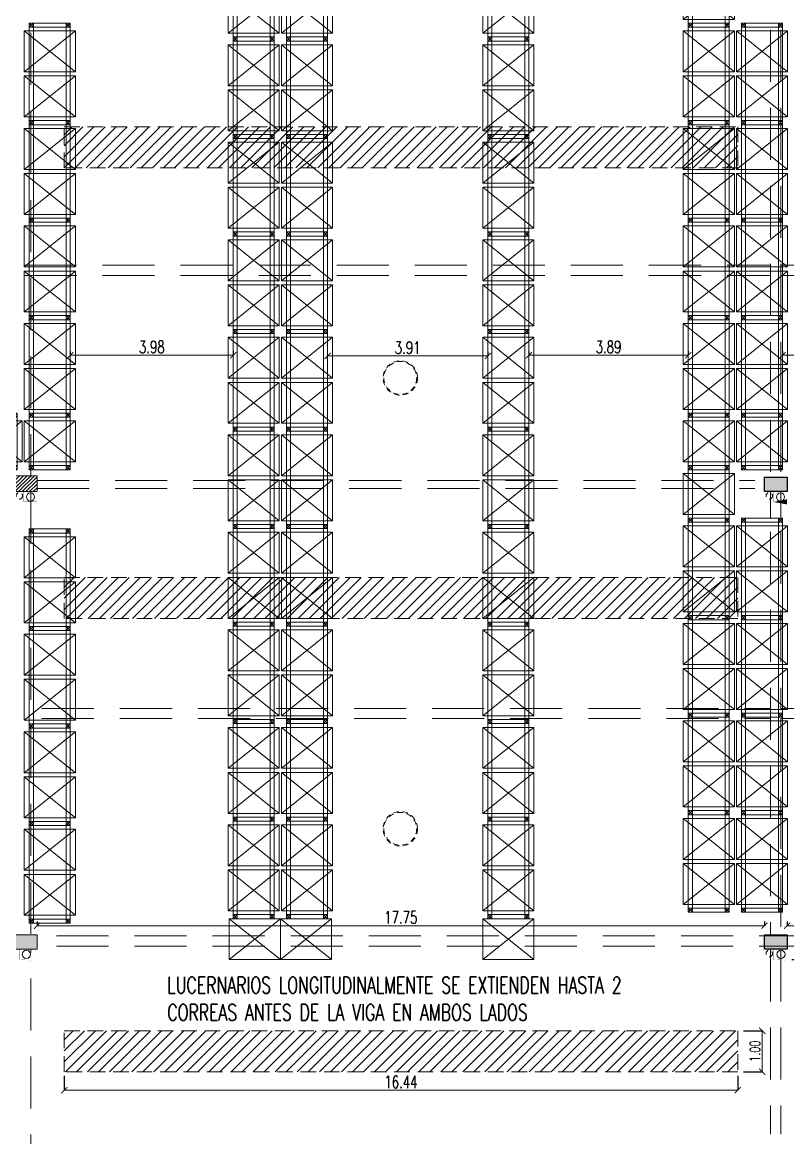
# Model space of a CAD drawing. Header units: millimetres. Extents: x 2828 to 3406, y 849 to 1266.
# Drawn here: x 2918.55 to 2937.23, y 1141.67 to 1168.89 of the extents above; entities that cross this region are included whole.
import ezdxf

# ---------------------------------------------------------------- set-up
doc = ezdxf.new("R2010")
doc.units = ezdxf.units.MM
doc.header["$PDMODE"] = 34
doc.header["$PDSIZE"] = -10
for name, pattern in [('AC-0071-XR-01-PL-PB-R07$0$HIDDEN2', [0.1875, 0.125, -0.0625]), ('DASHDOT', [1, 0.5, -0.25, 0, -0.25]), ('DASHED', [19.049999999999997, 12.7, -6.35]), ('DASHED2', [0.375, 0.25, -0.125])]:
    doc.linetypes.add(name, pattern=pattern)
doc.layers.get('DEFPOINTS').update_dxf_attribs({"lineweight": 5})
for name, color, linetype, lineweight in [('0.05', 64, 'Continuous', 5), ('0.15', 41, 'Continuous', 13), ('0.2', 4, 'Continuous', 15), ('0.30', 1, 'Continuous', 25), ('arq cotas', 152, 'Continuous', 13), ('columnas', 12, 'Continuous', 20), ('equipa cotas', 222, 'Continuous', 5), ('EQUIPAMIENTO', 4, 'Continuous', 15), ('proyecciones', 221, 'DASHED', 5), ('proyecciones caños pluviales', 191, 'DASHED2', 5)]:
    doc.layers.add(name, color=color, linetype=linetype, lineweight=lineweight)
for name, color, linetype, lineweight, true_color in [('eolicos nuevos', 7, 'Continuous', 13, 0x387000), ('equipa auxiliar', 7, 'Continuous', 13, 0x878787), ('lucernarios nuevos', 252, 'DASHED', 9, 0x696969)]:
    doc.layers.add(name, color=color, linetype=linetype, lineweight=lineweight, true_color=true_color)
doc.styles.add('250-cts', font='romans.shx', dxfattribs={"width": 0.7, "height": 0.25})
doc.dimstyles.new('250', dxfattribs={"dimtxt": 0.3, "dimasz": 0.15, "dimexe": 0, "dimexo": 0.1, "dimgap": 0.05, "dimtad": 1, "dimzin": 0, "dimdsep": 46, "dimtxsty": '250-cts', "dimblk": 'ARCHTICK', "dimcen": 0.02, "dimclrd": 256, "dimclre": 256, "dimclrt": 256, "dimazin": 0, "dimtfac": 1, "dimtofl": 0, "dimtmove": 1, "dimatfit": 0, "dimldrblk": 'OPEN90', "dimfxl": 1, "dimtolj": 1, "dimtzin": 0, "dimlwd": -1, "dimarcsym": 0})

# ---------------------------------------------------------------- blocks, each defined once
blk = doc.blocks.new('rack relevado')
at = {"layer": 'EQUIPAMIENTO', "linetype": 'DASHED'}
for p, q in [((-2.30000000000027, 1.124999999999318), (-2.30000000000031, -0.1250000000002273)), ((-1.300000000000259, -0.1249999999999999), (-2.30000000000027, 1.124999999999318)), ((-2.30000000000027, -0.1250000000002273), (-1.30000000000027, 1.124999999999318)), ((-2.30000000000027, 1.124999999999318), (-1.30000000000027, 1.124999999999318)), ((-1.30000000000027, 1.124999999999318), (-1.300000000000259, -0.1249999999999999)), ((-0.2000000000001334, -0.1250000000002273), (-1.200000000000133, 1.124999999999091)), ((-1.199999999999906, -0.1249999999995453), (-0.2000000000001334, 1.124999999999091)), ((-1.200000000000133, 1.124999999999091), (-0.2000000000001334, 1.124999999999091)), ((-1.200000000000133, 1.124999999999091), (-1.199999999999906, -0.1249999999999999)), ((-0.2000000000001334, -0.1250000000002273), (-0.1999999999971775, 1.124999999999318)), ((-2.30000000000027, -0.1250000000002273), (-1.30000000000027, -0.1249999999999999)), ((-1.200000000000133, -0.1249999999999999), (-0.2000000000001334, -0.1250000000002273))]:
    blk.add_line(p, q, dxfattribs=at)
at = {"layer": 'EQUIPAMIENTO'}
for p, q in [((-2.490000000000228, 0.9999999999992952), (-2.390000000000319, 0.9999999999995681)), ((-2.490000000000228, 0.999999999999318), (-2.49, -2.273736754432321e-13)), ((-2.49, 0.999999999999318), (-2.49, -2.273736754432321e-13)), ((-2.490000000000228, 0.999999999999318), (-2.49, 0)), ((-2.390000000000091, 0.8999999999991816), (-2.489999999999773, 0.9999999999993179)), ((-2.49, 0.8999999999994089), (-2.390000000000319, 0.9999999999990906)), ((-2.490000000000205, 0.8999999999986154), (-0.01, 0.8999999999984994)), ((-2.400000000000318, 0.9999999999990906), (-0.1000000000003638, 0.999999999999318)), ((-2.390000000000091, 0.9999999999990906), (-2.390000000000091, 0.07500000000027285)), ((-2.390000000000091, 0.999999999999318), (-2.390000000000091, -6.821210263296962e-13)), ((-2.390000000000091, 0.999999999999318), (-2.390000000000091, 0)), ((-2.390000000000091, 0.999999999999318), (-2.390000000000091, 0)), ((-2.390000000000091, 0.999999999999318), (-2.390000000000091, -2.273736754432321e-13)), ((-0.109999999999909, 0.999999999999318), (-0.01000000000022737, 0.9999999999990906)), ((-0.1100000000001364, 0.999999999999318), (-0.01000000000022737, 0.999999999999318)), ((-0.1100000000001364, 0.999999999999318), (-0.01000000000045475, 0.9999999999990906)), ((-0.1100000000001364, 0.999999999999318), (-0.109999999999909, -2.273736754432321e-13)), ((-0.1100000000003638, 0.999999999999318), (-0.1100000000001364, 0)), ((-0.1100000000001364, 0.999999999999318), (-0.1100000000001364, -2.273736754432321e-13)), ((-0.01000000000068212, 0.8999999999991816), (-0.1100000000003638, 0.9999999999993179)), ((-0.1100000000005912, 0.8999999999994089), (-0.01000000000090949, 0.9999999999990906)), ((-0.109999999999909, 0.8999999999994089), (-0.01000000000022737, 0.8999999999993998)), ((-0.01, 0.9999999999990906), (-0.01, 0.07500000000027285)), ((-0.01, 0.999999999999318), (-0.01, -6.821210263296962e-13)), ((-0.01000000000022737, 0.999999999999318), (-0.01, -2.273736754432321e-13)), ((-0.01, 0.999999999999318), (-0.01, 0)), ((-0.01000000000022737, 0.999999999999318), (-0.01000000000022737, 0)), ((-2.490000000000208, 0.09999999999989995), (-2.390000000000091, 0.09999999999990905)), ((-2.490000000000023, 0.09999999999934289), (-0.0100000000004774, 0.1000000000049818)), ((-2.390000000000009, -4.547473508864641e-13), (-2.489999999999691, 0.09999999999968157)), ((-2.489999999999919, -2.273736754432321e-13), (-2.390000000000237, 0.0999999999994543)), ((-2.49, -4.547473508864641e-13), (-2.390000000000091, 0)), ((-0.01000000000025002, -2.364775042451583e-13), (-0.1099999999999317, 0.09999999999989984)), ((-0.1100000000001591, -9.103828801926284e-15), (-0.0100000000004774, 0.09999999999967257)), ((-0.109999999999909, -4.547473508864641e-13), (-0.01000000000022737, 0)), ((-2.390000000000091, -4.547473508864641e-13), (-2.49, -2.273736754432321e-13)), ((-0.09999999999973852, -4.547473508856886e-13), (-2.400000000000091, -6.821210263296962e-13)), ((-0.01, -4.547473508864641e-13), (-0.109999999999909, -2.273736754432321e-13))]:
    blk.add_line(p, q, dxfattribs=at)
for points in [[(-2.49, 0.999999999999318), (-2.390000000000319, 0.9999999999990906), (-2.390000000000091, 0.8999999999993998), (-2.49, 0.8999999999994089), (-2.489999999999773, 0.9999999999993179)], [(-0.1100000000005912, 0.999999999999318), (-0.01000000000090949, 0.9999999999990906), (-0.01000000000068212, 0.8999999999993998), (-0.1100000000005912, 0.8999999999994089), (-0.1100000000003638, 0.9999999999993179)], [(-2.489999999999919, 0.09999999999968168), (-2.390000000000237, 0.0999999999994543), (-2.390000000000009, -2.364775042451583e-13), (-2.489999999999919, -2.273736754432321e-13), (-2.489999999999691, 0.09999999999968157)], [(-0.1100000000001591, 0.09999999999989995), (-0.0100000000004774, 0.09999999999967257), (-0.01000000000025002, -1.820765760385257e-14), (-0.1100000000001591, -9.103828801926284e-15), (-0.1099999999999317, 0.09999999999989984)]]:
    blk.add_lwpolyline(points, dxfattribs=at)
blk = doc.blocks.new('colum. perim')
at = {"layer": '0.05'}
h = blk.add_hatch(color=256, dxfattribs=at)
h.dxf.hatch_style = 1
h.paths.add_polyline_path([(1.567334322282903, 49.6164756341102), (1.567334322282903, 49.9664756341102), (1.017334322282892, 49.96647563411017), (1.017334322282892, 49.6164756341102)])
at = {"layer": 'columnas'}
for p, q in [((1.567334322282903, 49.9664756341102), (1.017334322282892, 49.96647563411017)), ((1.017334322282892, 49.96647563411017), (1.017334322282892, 49.6164756341102)), ((1.017334322282892, 49.96647563411017), (1.567334322282903, 49.9664756341102)), ((1.017334322282892, 49.6164756341102), (1.017334322282892, 49.96647563411017)), ((1.567334322282903, 49.6164756341102), (1.567334322282903, 49.9664756341102)), ((1.567334322282903, 49.9664756341102), (1.567334322282903, 49.6164756341102)), ((1.017334322282892, 49.6164756341102), (1.567334322282903, 49.6164756341102)), ((1.567334322282903, 49.6164756341102), (1.017334322282892, 49.6164756341102))]:
    blk.add_line(p, q, dxfattribs=at)
blk = doc.blocks.new('columnas')
at = {"layer": '0.05'}
h = blk.add_hatch(color=256, dxfattribs=at)
h.dxf.hatch_style = 1
h.paths.add_polyline_path([(7.350667655616225, 49.61647563411021), (7.900667655616237, 49.61647563411021), (7.900667655616235, 49.96647563411019), (7.350667655616226, 49.96647563411017)])
at = {"layer": '0.30', "lineweight": -2, "ltscale": 0.05}
h = blk.add_hatch(dxfattribs=at)
h.set_pattern_fill('ANSI31', color=256, scale=10000000000)
h.set_pattern_definition([(45, (0, 0), (-22450640302.67288, 22450640302.67289), [])])
h.paths.add_polyline_path([(7.350667655616225, 49.6164756341102), (7.900667655616236, 49.6164756341102), (7.900667655616236, 49.9664756341102), (7.350667655616225, 49.96647563411017)])
at = {"layer": '0.15', "lineweight": -2, "ltscale": 0.05}
for p, q in [((7.900667655616236, 49.9664756341102), (7.350667655616225, 49.96647563411017)), ((7.350667655616225, 49.96647563411017), (7.350667655616225, 49.6164756341102)), ((7.900667655616236, 49.6164756341102), (7.900667655616236, 49.9664756341102)), ((7.350667655616225, 49.6164756341102), (7.900667655616236, 49.6164756341102))]:
    blk.add_line(p, q, dxfattribs=at)
at = {"layer": '0.30'}
for p, q in [((7.350667655616225, 49.96647563411017), (7.900667655616236, 49.9664756341102)), ((7.350667655616225, 49.61647563411021), (7.350667655616225, 49.96647563411017)), ((7.900667655616236, 49.9664756341102), (7.900667655616236, 49.61647563411021)), ((7.900667655616236, 49.61647563411021), (7.350667655616225, 49.61647563411021))]:
    blk.add_line(p, q, dxfattribs=at)
blk = doc.blocks.new('_ARCHTICK')
at = {"color": 0, "linetype": 'ByBlock', "const_width": 0.15}
blk.add_lwpolyline([(-0.5, -0.5), (0.5, 0.5)], dxfattribs=at)
blk = doc.blocks.new('*D182')
at = {"layer": 'arq cotas', "linetype": 'DASHDOT', "lineweight": -2, "transparency": 16777216}
for p, q in [((2918.908882339292, 1146.944731197851), (2918.908882339292, 1146.844731197851)), ((2936.661311402629, 1146.944731197851), (2936.661311402629, 1146.844731197851))]:
    blk.add_line(p, q, dxfattribs=at)
at = {"layer": 'arq cotas', "transparency": 16777216}
blk.add_line((2918.908882339292, 1146.844731197851), (2936.661311402629, 1146.844731197851), dxfattribs=at)
at = {"layer": 'DEFPOINTS', "color": 0, "transparency": 16777216}
for p in [(2918.908882339292, 1146.844731197851), (2936.661311402629, 1146.844731197851), (2936.661311402629, 1146.844731197851)]:
    blk.add_point(p, dxfattribs=at)
at = {"layer": 'arq cotas', "transparency": 16777216, "xscale": 0.15, "yscale": 0.15, "zscale": 0.15, "rotation": 180}
blk.add_blockref('_ARCHTICK', (2918.908882339292, 1146.844731197851), dxfattribs=at)
at = {"layer": 'arq cotas', "transparency": 16777216, "xscale": 0.15, "yscale": 0.15, "zscale": 0.15}
blk.add_blockref('_ARCHTICK', (2936.661311402629, 1146.844731197851), dxfattribs=at)
at = {"layer": 'arq cotas', "transparency": 16777216, "insert": (2927.78509687096, 1147.044731197851), "char_height": 0.3, "attachment_point": 5, "style": '250-cts'}
blk.add_mtext('\\A1;17.75', dxfattribs=at)
blk = doc.blocks.new('_Open90')
at = {"color": 0, "linetype": 'ByBlock', "lineweight": -2}
for p, q in [((0, 0), (-1, 0)), ((-0.5, 0.5), (0, 0)), ((0, 0), (-0.5, -0.5))]:
    blk.add_line(p, q, dxfattribs=at)
blk = doc.blocks.new('*D183')
at = {"layer": 'arq cotas', "linetype": 'DASHDOT', "lineweight": -2, "transparency": 16777216}
for p, q in [((2937.211311402629, 1146.944731197851), (2937.211311402629, 1146.844731197851)), ((2955.193725408311, 1146.94473119784), (2955.193725408311, 1146.844731197851))]:
    blk.add_line(p, q, dxfattribs=at)
at = {"layer": 'arq cotas', "transparency": 16777216}
blk.add_line((2937.211311402629, 1146.844731197851), (2955.193725408311, 1146.844731197851), dxfattribs=at)
at = {"layer": 'DEFPOINTS', "color": 0, "transparency": 16777216}
for p in [(2937.211311402629, 1146.844731197851), (2955.193725408311, 1146.84473119784), (2955.193725408311, 1146.844731197851)]:
    blk.add_point(p, dxfattribs=at)
at = {"layer": 'arq cotas', "transparency": 16777216, "xscale": 0.15, "yscale": 0.15, "zscale": 0.15, "rotation": 180}
blk.add_blockref('_ARCHTICK', (2937.211311402629, 1146.844731197851), dxfattribs=at)
at = {"layer": 'arq cotas', "transparency": 16777216, "xscale": 0.15, "yscale": 0.15, "zscale": 0.15}
blk.add_blockref('_ARCHTICK', (2955.193725408311, 1146.844731197851), dxfattribs=at)
at = {"layer": 'arq cotas', "transparency": 16777216, "insert": (2946.20251840547, 1147.044731197851), "char_height": 0.3, "attachment_point": 5, "style": '250-cts'}
blk.add_mtext('\\A1;17.98', dxfattribs=at)
blk = doc.blocks.new('*D190')
at = {"layer": 'arq cotas', "linetype": 'DASHDOT', "lineweight": -2, "transparency": 16777216}
for p, q in [((2919.57059497063, 1143.180446326459), (2919.57059497063, 1142.829327666617)), ((2936.008771155905, 1143.180446326459), (2936.008771155905, 1142.829327666617))]:
    blk.add_line(p, q, dxfattribs=at)
at = {"layer": 'arq cotas', "transparency": 16777216}
blk.add_line((2919.57059497063, 1142.829327666617), (2936.008771155905, 1142.829327666617), dxfattribs=at)
at = {"layer": 'DEFPOINTS', "color": 0, "transparency": 16777216}
for p in [(2919.57059497063, 1143.280446326459, -50.58332779067155), (2936.008771155905, 1143.280446326459, -50.58332779067155), (2936.008771155905, 1142.829327666617)]:
    blk.add_point(p, dxfattribs=at)
at = {"layer": 'arq cotas', "transparency": 16777216, "xscale": 0.15, "yscale": 0.15, "zscale": 0.15, "rotation": 180}
blk.add_blockref('_ARCHTICK', (2919.57059497063, 1142.829327666617), dxfattribs=at)
at = {"layer": 'arq cotas', "transparency": 16777216, "xscale": 0.15, "yscale": 0.15, "zscale": 0.15}
blk.add_blockref('_ARCHTICK', (2936.008771155905, 1142.829327666617), dxfattribs=at)
at = {"layer": 'arq cotas', "transparency": 16777216, "insert": (2927.789683063268, 1143.029327666617), "char_height": 0.3, "attachment_point": 5, "style": '250-cts'}
blk.add_mtext('\\A1;16.44', dxfattribs=at)
blk = doc.blocks.new('*D191')
at = {"layer": 'arq cotas', "linetype": 'DASHDOT', "lineweight": -2, "transparency": 16777216}
for p, q in [((2936.148966130556, 1144.280446326459), (2936.603959653318, 1144.280446326459)), ((2936.148966130556, 1143.280446326459), (2936.603959653318, 1143.280446326459))]:
    blk.add_line(p, q, dxfattribs=at)
at = {"layer": 'arq cotas', "transparency": 16777216}
blk.add_line((2936.603959653318, 1144.280446326459), (2936.603959653318, 1143.280446326459), dxfattribs=at)
at = {"layer": 'DEFPOINTS', "color": 0, "transparency": 16777216}
for p in [(2936.048966130556, 1144.280446326459), (2936.048966130556, 1143.280446326459), (2936.603959653318, 1143.280446326459)]:
    blk.add_point(p, dxfattribs=at)
at = {"layer": 'arq cotas', "transparency": 16777216, "xscale": 0.15, "yscale": 0.15, "zscale": 0.15}
for p, rotation in [((2936.603959653318, 1144.280446326459), 90), ((2936.603959653318, 1143.280446326459), 270)]:
    blk.add_blockref('_ARCHTICK', p, dxfattribs=dict(at, rotation=rotation))
at = {"layer": 'arq cotas', "transparency": 16777216, "insert": (2936.428959653318, 1143.780446326459), "char_height": 0.25, "attachment_point": 5, "rotation": 90, "style": '250-cts'}
blk.add_mtext('\\A1;1.00', dxfattribs=at)
blk = doc.blocks.new('*D370')
at = {"layer": 'DEFPOINTS', "color": 0, "transparency": 16777216}
for p in [(2937.22655550138, 1146.017472026291), (2937.226555501342, 1141.377472026303), (2938.020535716058, 1141.377472026303)]:
    blk.add_point(p, dxfattribs=at)
at = {"layer": 'equipa cotas', "linetype": 'DASHDOT', "lineweight": -2, "transparency": 16777216}
for p, q in [((2937.32655550138, 1146.017472026291), (2938.020535716058, 1146.017472026291)), ((2937.326555501342, 1141.377472026303), (2938.020535716058, 1141.377472026303))]:
    blk.add_line(p, q, dxfattribs=at)
at = {"layer": 'equipa cotas', "transparency": 16777216}
blk.add_line((2938.020535716058, 1146.017472026291), (2938.020535716058, 1141.377472026303), dxfattribs=at)
at = {"layer": 'equipa cotas', "transparency": 16777216, "xscale": 0.15, "yscale": 0.15, "zscale": 0.15}
for p, rotation in [((2938.020535716058, 1146.017472026291), 90), ((2938.020535716058, 1141.377472026303), 270)]:
    blk.add_blockref('_ARCHTICK', p, dxfattribs=dict(at, rotation=rotation))
at = {"layer": 'equipa cotas', "transparency": 16777216, "insert": (2937.820535716057, 1143.697472026298), "char_height": 0.3, "attachment_point": 5, "rotation": 90, "style": '250-cts'}
blk.add_mtext('\\A1;4.64', dxfattribs=at)
blk = doc.blocks.new('E')
at = {"layer": 'EQUIPAMIENTO'}
for p, q in [((2929.861093878387, 1169.108434583834), (2929.861093878387, 1169.008434583834)), ((2929.861093878387, 1169.008434583834), (2929.861093878387, 1169.108434583834)), ((2930.861093878387, 1169.108434583834), (2929.861093878386, 1169.108434583834)), ((2930.861093878387, 1169.108434583834), (2929.861093878387, 1169.108434583834)), ((2930.861093878387, 1169.108434583834), (2929.861093878387, 1169.108434583834)), ((2930.861093878387, 1169.108434583834), (2929.861093878387, 1169.108434583834)), ((2929.861093878387, 1169.108434583834), (2929.961093878387, 1169.008434583834)), ((2929.861093878387, 1169.008434583834), (2929.961093878387, 1169.108434583834)), ((2929.861093878387, 1169.018434583835), (2929.861093878387, 1167.818434583834)), ((2930.861093878387, 1169.008434583834), (2929.861093878387, 1169.008434583834)), ((2930.861093878387, 1169.008434583834), (2929.861093878387, 1169.008434583834)), ((2930.861093878387, 1169.008434583834), (2929.861093878387, 1169.008434583834)), ((2930.861093878386, 1169.108434583834), (2929.936093878388, 1169.108434583834)), ((2929.961093878389, 1167.818434583834), (2929.961093878392, 1169.108434583834)), ((2930.761093878387, 1169.008434583834), (2930.761093878386, 1169.108434583834)), ((2930.761093878386, 1167.818434583834), (2930.761093878386, 1169.108434583834)), ((2930.761093878386, 1169.108434583834), (2930.861093878387, 1169.008434583834)), ((2930.761093878387, 1169.008434583834), (2930.861093878386, 1169.108434583833)), ((2930.861093878387, 1169.008434583834), (2930.861093878386, 1169.108434583834)), ((2930.861093878387, 1169.008434583834), (2930.861093878387, 1169.108434583834)), ((2930.861093878387, 1169.008434583834), (2930.861093878386, 1169.108434583834)), ((2930.861093878386, 1167.818434583834), (2930.861093878387, 1169.018434583834)), ((2929.861093878387, 1167.728434583834), (2929.861093878387, 1167.828434583834)), ((2929.861093878387, 1167.828434583834), (2929.861093878387, 1167.728434583834)), ((2930.861093878387, 1167.828434583834), (2929.861093878387, 1167.828434583834)), ((2930.861093878387, 1167.828434583834), (2929.861093878387, 1167.828434583834)), ((2930.861093878387, 1167.828434583834), (2929.861093878387, 1167.828434583834)), ((2929.861093878387, 1167.728434583834), (2929.961093878387, 1167.828434583834)), ((2929.861093878387, 1167.828434583834), (2929.961093878387, 1167.728434583835)), ((2930.861093878387, 1167.728434583834), (2929.861093878386, 1167.728434583834)), ((2930.861093878387, 1167.728434583834), (2929.861093878387, 1167.728434583834)), ((2930.861093878387, 1167.728434583834), (2929.861093878387, 1167.728434583834)), ((2930.861093878387, 1167.728434583834), (2929.861093878387, 1167.728434583834)), ((2930.861093878386, 1167.728434583834), (2929.936093878388, 1167.728434583834)), ((2930.761093878387, 1167.828434583834), (2930.761093878386, 1167.728434583834)), ((2930.761093878386, 1167.728434583835), (2930.861093878387, 1167.828434583834)), ((2930.761093878387, 1167.828434583835), (2930.861093878386, 1167.728434583835)), ((2930.861093878387, 1167.828434583834), (2930.861093878386, 1167.728434583834)), ((2930.861093878387, 1167.828434583834), (2930.861093878387, 1167.728434583834)), ((2930.861093878387, 1167.828434583834), (2930.861093878386, 1167.728434583835))]:
    blk.add_line(p, q, dxfattribs=at)
at = {"layer": 'EQUIPAMIENTO', "linetype": 'DASHED'}
for p, q in [((2929.736093878387, 1167.918434583834), (2929.736093878387, 1168.918434583834)), ((2929.736093878387, 1167.918434583834), (2929.736093878387, 1168.918434583834)), ((2929.736093878387, 1168.918434583834), (2930.986093878386, 1167.918434583834)), ((2929.736093878387, 1167.918434583834), (2930.986093878386, 1168.918434583834)), ((2929.736093878387, 1168.918434583834), (2930.986093878386, 1168.918434583837)), ((2930.986093878386, 1167.918434583834), (2930.986093878386, 1168.918434583834)), ((2930.986093878386, 1167.918434583834), (2929.736093878387, 1167.918434583834))]:
    blk.add_line(p, q, dxfattribs=at)
at = {"layer": 'EQUIPAMIENTO'}
for points in [[(2929.961093878387, 1169.008434583834), (2929.961093878387, 1169.108434583834), (2929.861093878387, 1169.108434583834), (2929.861093878387, 1169.008434583834), (2929.961093878387, 1169.008434583834)], [(2930.861093878387, 1169.008434583834), (2930.861093878386, 1169.108434583833), (2930.761093878386, 1169.108434583834), (2930.761093878387, 1169.008434583834), (2930.861093878387, 1169.008434583834)], [(2929.961093878387, 1167.828434583834), (2929.961093878387, 1167.728434583835), (2929.861093878387, 1167.728434583834), (2929.861093878387, 1167.828434583834), (2929.961093878387, 1167.828434583834)], [(2930.861093878387, 1167.828434583835), (2930.861093878386, 1167.728434583835), (2930.761093878386, 1167.728434583835), (2930.761093878387, 1167.828434583835), (2930.861093878387, 1167.828434583834)]]:
    blk.add_lwpolyline(points, dxfattribs=at)
blk = doc.blocks.new('A$C47516BA9')
at = {"layer": 'EQUIPAMIENTO'}
for p in [(-2929.861093878387, -1169.108434583835), (-2928.561093878373, -1169.108434583835)]:
    blk.add_blockref('E', p, dxfattribs=at)
blk = doc.blocks.new('D')
at = {"layer": 'equipa auxiliar', "linetype": 'DASHED'}
for p, q in [((2931.035315844835, 1108.413017457833), (2929.785315844836, 1109.413017457833)), ((2931.035315844835, 1109.413017457833), (2929.785315844836, 1108.413017457833)), ((2929.785315844836, 1109.413017457833), (2929.785315844836, 1108.413017457833)), ((2929.785315844836, 1109.413017457833), (2931.035315844835, 1109.413017457833)), ((2931.035315844835, 1108.413017457832), (2931.035315844835, 1109.413017457832)), ((2931.035315844835, 1109.413017457833), (2931.035315844835, 1108.413017457833)), ((2929.785315844836, 1108.413017457833), (2931.035315844835, 1108.413017457833))]:
    blk.add_line(p, q, dxfattribs=at)
blk = doc.blocks.new('*D379')
at = {"layer": 'DEFPOINTS', "color": 0, "transparency": 16777216}
for p in [(2919.719622067067, 1160.767600251156), (2923.695632255421, 1160.767600251157), (2923.695632255421, 1160.767600251157)]:
    blk.add_point(p, dxfattribs=at)
at = {"layer": 'equipa cotas', "linetype": 'DASHDOT', "lineweight": -2, "transparency": 16777216}
for p, q in [((2919.719622067067, 1160.867600251156), (2919.719622067067, 1160.767600251157)), ((2923.695632255421, 1160.867600251157), (2923.695632255421, 1160.767600251157))]:
    blk.add_line(p, q, dxfattribs=at)
at = {"layer": 'equipa cotas', "transparency": 16777216}
blk.add_line((2919.719622067067, 1160.767600251157), (2923.695632255421, 1160.767600251157), dxfattribs=at)
at = {"layer": 'equipa cotas', "transparency": 16777216, "xscale": 0.15, "yscale": 0.15, "zscale": 0.15, "rotation": 180}
blk.add_blockref('_ARCHTICK', (2919.719622067067, 1160.767600251157), dxfattribs=at)
at = {"layer": 'equipa cotas', "transparency": 16777216, "xscale": 0.15, "yscale": 0.15, "zscale": 0.15}
blk.add_blockref('_ARCHTICK', (2923.695632255421, 1160.767600251157), dxfattribs=at)
at = {"layer": 'equipa cotas', "transparency": 16777216, "insert": (2921.707627161244, 1160.967600251157), "char_height": 0.3, "attachment_point": 5, "style": '250-cts'}
blk.add_mtext('\\A1;3.98', dxfattribs=at)
blk = doc.blocks.new('*D380')
at = {"layer": 'DEFPOINTS', "color": 0, "transparency": 16777216}
for p in [(2925.995632255394, 1160.767600251157), (2929.910315844831, 1160.750207264516), (2929.910315844831, 1160.750207264516)]:
    blk.add_point(p, dxfattribs=at)
at = {"layer": 'equipa cotas', "linetype": 'DASHDOT', "lineweight": -2, "transparency": 16777216}
for p, q in [((2929.910315844831, 1160.850207264516), (2929.910315844831, 1160.750207264516)), ((2925.995632255394, 1160.667600251157), (2925.995632255394, 1160.750207264516))]:
    blk.add_line(p, q, dxfattribs=at)
at = {"layer": 'equipa cotas', "transparency": 16777216}
blk.add_line((2925.995632255394, 1160.750207264516), (2929.910315844831, 1160.750207264516), dxfattribs=at)
at = {"layer": 'equipa cotas', "transparency": 16777216, "xscale": 0.15, "yscale": 0.15, "zscale": 0.15, "rotation": 180}
blk.add_blockref('_ARCHTICK', (2925.995632255394, 1160.750207264516), dxfattribs=at)
at = {"layer": 'equipa cotas', "transparency": 16777216, "xscale": 0.15, "yscale": 0.15, "zscale": 0.15}
blk.add_blockref('_ARCHTICK', (2929.910315844831, 1160.750207264516), dxfattribs=at)
at = {"layer": 'equipa cotas', "transparency": 16777216, "insert": (2927.952974050112, 1160.950207264516), "char_height": 0.3, "attachment_point": 5, "style": '250-cts'}
blk.add_mtext('\\A1;3.91', dxfattribs=at)
blk = doc.blocks.new('*D381')
at = {"layer": 'DEFPOINTS', "color": 0, "transparency": 16777216}
for p in [(2930.910315844831, 1160.767600251157), (2934.801555501394, 1160.767600251158), (2934.801555501394, 1160.767600251158)]:
    blk.add_point(p, dxfattribs=at)
at = {"layer": 'equipa cotas', "linetype": 'DASHDOT', "lineweight": -2, "transparency": 16777216}
for p, q in [((2930.910315844831, 1160.867600251157), (2930.910315844831, 1160.767600251158)), ((2934.801555501394, 1160.867600251158), (2934.801555501394, 1160.767600251158))]:
    blk.add_line(p, q, dxfattribs=at)
at = {"layer": 'equipa cotas', "transparency": 16777216}
blk.add_line((2930.910315844831, 1160.767600251158), (2934.801555501394, 1160.767600251158), dxfattribs=at)
at = {"layer": 'equipa cotas', "transparency": 16777216, "xscale": 0.15, "yscale": 0.15, "zscale": 0.15, "rotation": 180}
blk.add_blockref('_ARCHTICK', (2930.910315844831, 1160.767600251158), dxfattribs=at)
at = {"layer": 'equipa cotas', "transparency": 16777216, "xscale": 0.15, "yscale": 0.15, "zscale": 0.15}
blk.add_blockref('_ARCHTICK', (2934.801555501394, 1160.767600251158), dxfattribs=at)
at = {"layer": 'equipa cotas', "transparency": 16777216, "insert": (2932.855935673112, 1160.967600251158), "char_height": 0.3, "attachment_point": 5, "style": '250-cts'}
blk.add_mtext('\\A1;3.89', dxfattribs=at)
blk = doc.blocks.new('*D382')
at = {"layer": 'DEFPOINTS', "color": 0, "transparency": 16777216}
for p in [(2937.101555501408, 1160.767600251156), (2941.113725408322, 1160.767600251157), (2941.113725408322, 1160.767600251157)]:
    blk.add_point(p, dxfattribs=at)
at = {"layer": 'equipa cotas', "linetype": 'DASHDOT', "lineweight": -2, "transparency": 16777216}
for p, q in [((2937.101555501408, 1160.867600251156), (2937.101555501408, 1160.767600251157)), ((2941.113725408322, 1160.867600251157), (2941.113725408322, 1160.767600251157))]:
    blk.add_line(p, q, dxfattribs=at)
at = {"layer": 'equipa cotas', "transparency": 16777216}
blk.add_line((2937.101555501408, 1160.767600251157), (2941.113725408322, 1160.767600251157), dxfattribs=at)
at = {"layer": 'equipa cotas', "transparency": 16777216, "xscale": 0.15, "yscale": 0.15, "zscale": 0.15, "rotation": 180}
blk.add_blockref('_ARCHTICK', (2937.101555501408, 1160.767600251157), dxfattribs=at)
at = {"layer": 'equipa cotas', "transparency": 16777216, "xscale": 0.15, "yscale": 0.15, "zscale": 0.15}
blk.add_blockref('_ARCHTICK', (2941.113725408322, 1160.767600251157), dxfattribs=at)
at = {"layer": 'equipa cotas', "transparency": 16777216, "insert": (2939.107640454865, 1160.967600251157), "char_height": 0.3, "attachment_point": 5, "style": '250-cts'}
blk.add_mtext('\\A1;4.01', dxfattribs=at)
blk = doc.blocks.new('A$C371A6B59')
at = {"layer": 'lucernarios nuevos', "ltscale": 0.03}
h = blk.add_hatch(dxfattribs=at)
h.set_pattern_fill('ANSI31', color=256, scale=0.06)
h.set_pattern_definition([(45, (-2900.796389098549, -1108.542963549037), (-0.1347038418160373, 0.1347038418160373), [])])
h.paths.add_polyline_path([(0, 1), (16.4381761852751, 1), (16.4381761852751, 0), (0, 0)])
blk.add_lwpolyline([(0, 1), (16.4381761852751, 1), (16.4381761852751, 0), (0, 0)], close=True, dxfattribs=at)
blk = doc.blocks.new('A$C26D87C71')
at = {"layer": 'eolicos nuevos', "linetype": 'DASHED', "ltscale": 0.01}
for radius in [0.42, 0.4]:
    blk.add_circle((0, 0), radius, dxfattribs=at)
blk = doc.blocks.new('A$C45170E89')
at = {"layer": 'eolicos nuevos'}
for p in [(-37.19356761130393, 0), (-18.36541227870975, 0), (0, 0)]:
    blk.add_blockref('A$C26D87C71', p, dxfattribs=at)
blk = doc.blocks.new('RACK 2')
at = {"layer": 'equipa auxiliar', "linetype": 'DASHED'}
for p, q in [((4025.513456103719, 30.88282634554253), (4026.763456103719, 30.88282634554253)), ((4026.763456103719, 30.88282634554253), (4025.513456103719, 29.88282634554253)), ((4026.763456103719, 29.88282634554253), (4025.513456103719, 30.88282634554253)), ((4025.513456103719, 29.88282634554253), (4025.513456103719, 30.88282634554253)), ((4026.763456103719, 30.88282634554298), (4026.763456103719, 29.88282634554298)), ((4026.763456103719, 29.88282634554298), (4028.013456103718, 30.88282634554298)), ((4026.763456103719, 30.88282634554298), (4028.013456103718, 29.88282634554298)), ((4028.013456103718, 30.88282634554298), (4026.763456103719, 30.88282634554298)), ((4026.763456103719, 29.88282634554253), (4026.763456103719, 30.88282634554253)), ((4028.013456103718, 30.88282634554298), (4028.013456103718, 29.88282634554298)), ((4025.513456103719, 29.88282634554253), (4026.763456103718, 29.88282634554253)), ((4026.763456103719, 29.88282634554298), (4028.013456103718, 29.88282634554025))]:
    blk.add_line(p, q, dxfattribs=at)

msp = doc.modelspace()

# ---------------------------------------------------------------- hatches: boundary and pattern name
at = {"layer": 'columnas', "ltscale": 0.05}
h = msp.add_hatch(dxfattribs=at)
h.set_pattern_fill('ANSI31', color=256, scale=0.02)
h.set_pattern_definition([(45, (-1.417740315119772, -11.10855814269144), (-0.04490128060534576, 0.04490128060534577), [])])
h.paths.add_polyline_path([(2918.908369535441, 1157.822841941762), (2918.908369535441, 1157.437841941762), (2918.318369535441, 1157.437841941762), (2918.31836953544, 1157.822841941761)])

# ---------------------------------------------------------------- linework, layer by layer
at = {"layer": '0.15', "const_width": 0.005, "elevation": -101.1666555813427}
msp.add_lwpolyline([(2918.612094705704, 1157.437841941761), (2918.585869535441, 1157.437841941761), (2918.585869535441, 1157.187841941761), (2918.908369535441, 1157.18784194176), (2918.908369535441, 1157.437841941762), (2918.889355333658, 1157.437841941762)], dxfattribs=at)
at = {"layer": '0.15', "const_width": 0.005}
for points in [[(2936.915036572894, 1157.437452567219), (2936.88881140263, 1157.437452567219), (2936.88881140263, 1157.187452567219), (2937.21131140263, 1157.187452567217), (2937.211311402631, 1157.437452567219), (2937.192297200848, 1157.437452567219)], [(2918.513694462119, 1146.265230480747), (2918.487469291856, 1146.265230480747), (2918.487469291856, 1146.015230480747), (2918.809969291855, 1146.015230480746), (2918.809969291856, 1146.265230480747), (2918.790955090073, 1146.265230480747)], [(2936.915036572894, 1146.267472026292), (2936.88881140263, 1146.267472026292), (2936.88881140263, 1146.017472026292), (2937.21131140263, 1146.017472026291), (2937.211311402631, 1146.267472026293), (2937.192297200848, 1146.267472026293)]]:
    msp.add_lwpolyline(points, dxfattribs=at)
at = {"layer": '0.2'}
for centre in [(2918.74981240633, 1157.307841941761, -101.1666555813427), (2937.052754273519, 1157.307452567219), (2918.648978270284, 1146.143738132414), (2937.065573918866, 1146.14597967796)]:
    msp.add_circle(centre, 0.1, dxfattribs=at)
at = {"layer": 'columnas', "ltscale": 0.05, "elevation": -101.1666555813427}
msp.add_lwpolyline([(2918.908369535441, 1157.822841941762), (2918.908369535441, 1157.437841941762), (2918.318369535441, 1157.437841941762), (2918.31836953544, 1157.822841941761), (2918.908369535441, 1157.822841941761)], dxfattribs=at)
at = {"layer": 'proyecciones', "color": 251, "ltscale": 0.1, "true_color": 0x6b6b6b}
for p, q in [((2936.808771155896, 1168.71245806901), (2936.808771155898, 1157.790510440291)), ((2937.058771155896, 1168.712458069009), (2937.058771155896, 1157.791512371012)), ((2918.758882339288, 1168.637472026293), (2918.758882339288, 1166.457472026294)), ((2918.758882339288, 1166.457472026294), (2918.758882339289, 1157.787472026293)), ((2899.552460490698, 1162.962961961814), (2936.808771155897, 1162.962961961814)), ((2937.058771155896, 1162.962961961814), (2955.218725408311, 1162.962961961814)), ((2899.552460490698, 1162.712961961814), (2936.808771155897, 1162.712961961814)), ((2937.058771155896, 1162.712961961814), (2955.218725408311, 1162.712961961815)), ((2918.909034769938, 1157.71245806901), (2936.427354361609, 1157.71245806901)), ((2918.909034769938, 1157.51245806901), (2936.427354361609, 1157.51245806901)), ((2918.758882339288, 1157.437472026294), (2918.758882339288, 1146.61870786749)), ((2936.808771155899, 1157.437452567219), (2936.808771155898, 1156.80745806901)), ((2937.058771155896, 1157.437452567219), (2937.058771155896, 1156.80745806901)), ((2936.8087711559, 1156.45745806901), (2936.8087711559, 1146.617458069009)), ((2937.0587711559, 1156.45745806901), (2937.0587711559, 1152.148076724128)), ((2899.977354361606, 1152.148076724128), (2936.8087711559, 1152.148076724128)), ((2937.0587711559, 1152.148076724128), (2955.218725408314, 1152.148076724128)), ((2899.977354361606, 1151.898076724128), (2936.8087711559, 1151.898076724128)), ((2937.058771155899, 1151.898076724128), (2937.058771155899, 1146.617452567219)), ((2937.058771155899, 1151.898076724128), (2955.218725408314, 1151.898076724128)), ((2954.943725408313, 1146.593434583907), (2918.908882339297, 1146.593434583907)), ((2937.002354361611, 1146.617458069009), (2936.70235436161, 1146.617458069009)), ((2918.758882339296, 1136.667472026297), (2918.758882339296, 1146.267472026294)), ((2918.758882339297, 1146.257472026295), (2918.758882339296, 1146.267472026294)), ((2954.943725408313, 1146.343434583907), (2918.908882339297, 1146.343434583907)), ((2937.002354361611, 1146.26745806901), (2936.70235436161, 1146.26745806901)), ((2936.808771155896, 1146.267452567219), (2936.808771155898, 1141.757458069011)), ((2937.058771155898, 1146.267452567219), (2937.058771155898, 1141.75745806901))]:
    msp.add_line(p, q, dxfattribs=at)
at = {"layer": 'proyecciones caños pluviales', "linetype": 'AC-0071-XR-01-PL-PB-R07$0$HIDDEN2'}
for centre in [(2918.47493152822, 1157.334793725786, -101.1666555813427), (2936.777873395409, 1157.334404351244), (2936.777873395409, 1146.164423810317)]:
    msp.add_circle(centre, 0.08, dxfattribs=at)

# ---------------------------------------------------------------- block references
at = {"layer": 'columnas'}
for p in [(2929.310643747014, 1107.820976933109), (2929.310643747017, 1096.650996392183)]:
    msp.add_blockref('columnas', p, dxfattribs=at)
at = {"layer": 'columnas', "ltscale": 0.05}
for name, p in [('columnas', (2929.31079617596, 1107.820976933109)), ('colum. perim', (2917.341548017014, 1096.650996392184))]:
    msp.add_blockref(name, p, dxfattribs=at)
at = {"layer": 'eolicos nuevos'}
for p in [(2946.138748282097, 1160.212710015411), (2946.138748282099, 1149.208255654018)]:
    msp.add_blockref('A$C45170E89', p, dxfattribs=at)
at = {"layer": 'EQUIPAMIENTO', "rotation": 90}
for p in [(2924.695632255403, 1170.92523048081), (2935.801555501396, 1168.882841941751), (2924.695632255403, 1168.54523048081), (2935.801555501391, 1166.502841941752), (2935.801555501391, 1164.122841941757), (2924.695632255421, 1163.785230480812), (2935.801555501393, 1161.74284194176), (2924.69563225542, 1161.405230480811), (2924.695632255437, 1159.025230480811), (2935.801555501324, 1156.802841941627), (2924.695632255437, 1156.645230480811), (2924.695632255434, 1154.26523048075), (2935.801555501321, 1154.422841941566), (2924.695632255428, 1151.88523048075), (2935.801555501315, 1152.042841941565), (2935.801555501315, 1149.662841941565), (2924.695632255428, 1149.50523048075)]:
    msp.add_blockref('rack relevado', p, dxfattribs=at)
at = {"layer": 'EQUIPAMIENTO', "xscale": -1}
for name, p, rotation in [('rack relevado', (2924.995632255419, 1170.92523048081), 270), ('rack relevado', (2929.91031584481, 1170.925230480783), 270), ('rack relevado', (2918.719622067068, 1168.882841941754), 270), ('rack relevado', (2936.101555501412, 1168.882841941751), 270), ('rack relevado', (2924.995632255419, 1168.54523048081), 270), ('rack relevado', (2929.910315844816, 1168.545230480783), 270), ('rack relevado', (2918.719622067063, 1166.502841941754), 270), ('rack relevado', (2936.101555501406, 1166.502841941752), 270), ('rack relevado', (2923.695632255405, 1166.16523048081), 270), ('rack relevado', (2924.995632255419, 1166.165230480811), 270), ('rack relevado', (2929.910315844821, 1166.165230480783), 270), ('rack relevado', (2918.719622067068, 1164.122841941759), 270), ('rack relevado', (2936.101555501406, 1164.122841941757), 270), ('rack relevado', (2924.995632255436, 1163.785230480812), 270), ('rack relevado', (2929.910315844826, 1163.785230480777), 270), ('rack relevado', (2918.719622067068, 1161.74284194176), 270), ('rack relevado', (2936.101555501408, 1161.74284194176), 270), ('rack relevado', (2924.995632255394, 1161.405230480811), 270), ('rack relevado', (2929.910315844832, 1161.405230480772), 270), ('rack relevado', (2924.995632255419, 1159.025230480811), 270), ('rack relevado', (2929.910315844804, 1159.025230480767), 270), ('rack relevado', (2936.101555501305, 1156.802841941627), 270), ('rack relevado', (2918.719622067053, 1156.537472026294), 270), ('rack relevado', (2924.995632255419, 1156.645230480811), 270), ('rack relevado', (2929.910315844799, 1156.645230480762), 270), ('rack relevado', (2924.995632255422, 1154.26523048075), 270), ('rack relevado', (2929.910315844821, 1154.265230480758), 270), ('rack relevado', (2936.101555501309, 1154.422841941566), 270), ('rack relevado', (2918.719622067048, 1154.157472026294), 270), ('rack relevado', (2924.995632255427, 1151.88523048075), 270), ('rack relevado', (2929.910315844826, 1151.885230480753), 270), ('rack relevado', (2936.101555501314, 1152.042841941565), 270), ('rack relevado', (2918.719622067048, 1151.777472026294), 270), ('rack relevado', (2936.101555501307, 1149.662841941565), 270), ('rack relevado', (2918.719622067048, 1149.397472026294), 270), ('rack relevado', (2924.99563225542, 1149.50523048075), 270), ('rack relevado', (2929.910315844831, 1149.505230480748), 270), ('RACK 2', (-1101.917823848301, 1176.89805682629), 180)]:
    msp.add_blockref(name, p, dxfattribs=dict(at, rotation=rotation))
at = {"layer": 'EQUIPAMIENTO'}
for name, p in [('E', (4.940461623098599, 1.044407358183662)), ('A$C47516BA9', (2917.419622067051, 1159.352841941761)), ('A$C47516BA9', (2934.801555501393, 1159.35284194176)), ('E', (4.940461623071315, -11.03559264207456)), ('D', (0, 37.60221302291438))]:
    msp.add_blockref(name, p, dxfattribs=at)
at = {"layer": 'lucernarios nuevos'}
for p in [(2919.570594970633, 1165.337710015412), (2919.57059497063, 1154.345230480811), (2919.57059497063, 1143.280446326459, -50.58332779067155)]:
    msp.add_blockref('A$C371A6B59', p, dxfattribs=at)

# ---------------------------------------------------------------- texts
at = {"layer": 'lucernarios nuevos', "insert": (2922.088142968356, 1145.593215846704), "char_height": 0.3, "attachment_point": 1, "style": '250-cts'}
msp.add_mtext_dynamic_manual_height_columns('{\\H1.3333x;LUCERNARIOS LONGITUDINALMENTE SE EXTIENDEN HASTA 2 CORREAS ANTES DE LA VIGA EN AMBOS LADOS} ', width=12.253798000747, gutter_width=12.5, heights=[0], dxfattribs=at)

# ---------------------------------------------------------------- dimensions: what is measured, and where the dimension line sits
at = {"layer": 'arq cotas'}
for base, p1, p2, picture, middle in [((2936.661311402629, 1146.844731197851), (2918.908882339292, 1146.844731197851), (2936.661311402629, 1146.844731197851), '*D182', (2927.78509687096, 1147.044731197851)), ((2955.193725408311, 1146.844731197851), (2937.211311402629, 1146.844731197851), (2955.193725408311, 1146.84473119784), '*D183', (2946.20251840547, 1147.044731197851)), ((2936.008771155905, 1142.829327666617), (2919.57059497063, 1143.280446326459, -50.58332779067155), (2936.008771155905, 1143.280446326459, -50.58332779067155), '*D190', (2927.789683063268, 1143.029327666617))]:
    dim = msp.add_linear_dim(base=base, p1=p1, p2=p2, dimstyle='250', dxfattribs=at)
    dim.commit()
    dim.dimension.update_dxf_attribs({"geometry": picture, "text_midpoint": middle})
dim = msp.add_linear_dim(base=(2936.603959653318, 1143.280446326459), p1=(2936.048966130556, 1144.280446326459), p2=(2936.048966130556, 1143.280446326459), angle=90, dimstyle='250', dxfattribs=at)
dim.commit()
dim.dimension.update_dxf_attribs({"geometry": '*D191', "text_midpoint": (2936.428959653318, 1143.780446326459)})
at = {"layer": 'equipa cotas'}
for base, p1, p2, picture, middle in [((2923.695632255421, 1160.767600251157), (2919.719622067067, 1160.767600251156), (2923.695632255421, 1160.767600251157), '*D379', (2921.707627161244, 1160.967600251157)), ((2929.910315844831, 1160.750207264516), (2925.995632255394, 1160.767600251157), (2929.910315844831, 1160.750207264516), '*D380', (2927.952974050112, 1160.950207264516)), ((2934.801555501394, 1160.767600251158), (2930.910315844831, 1160.767600251157), (2934.801555501394, 1160.767600251158), '*D381', (2932.855935673112, 1160.967600251158)), ((2941.113725408322, 1160.767600251157), (2937.101555501408, 1160.767600251156), (2941.113725408322, 1160.767600251157), '*D382', (2939.107640454865, 1160.967600251157))]:
    dim = msp.add_linear_dim(base=base, p1=p1, p2=p2, dimstyle='250', dxfattribs=at)
    dim.commit()
    dim.dimension.update_dxf_attribs({"geometry": picture, "text_midpoint": middle})
dim = msp.add_linear_dim(base=(2938.020535716058, 1141.377472026303), p1=(2937.22655550138, 1146.017472026291), p2=(2937.226555501342, 1141.377472026303), angle=90, dimstyle='250', dxfattribs=at)
dim.commit()
dim.dimension.update_dxf_attribs({"geometry": '*D370', "text_midpoint": (2937.820535716057, 1143.697472026298)})

doc.saveas('drawing.dxf')
